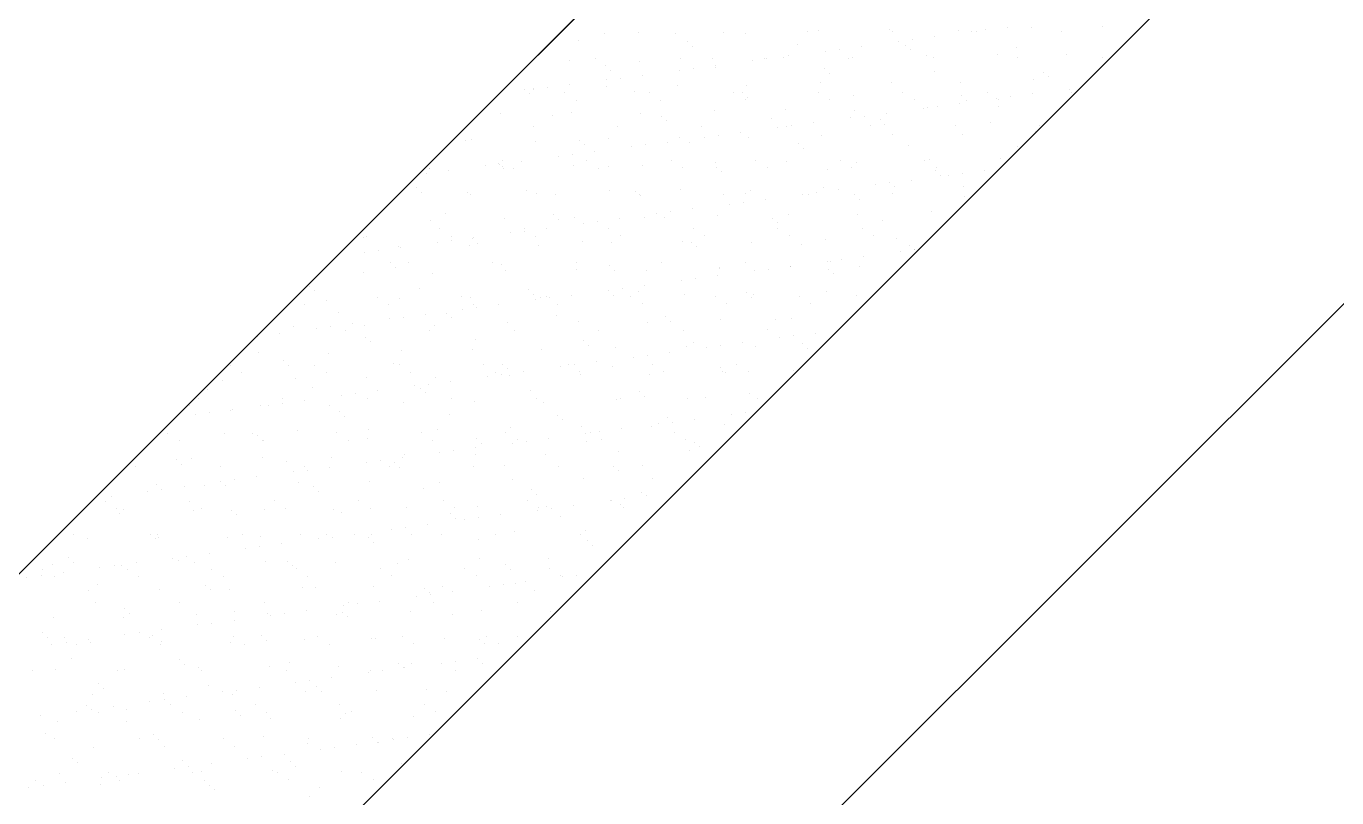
# Model space of a CAD drawing. Header units: millimetres. Extents: x 89805 to 1757503, y 48266 to 267832.
# Drawn here: x 954503.6 to 954987, y 129107.7 to 129392.4 of the extents above; entities that cross this region are included whole.
import ezdxf

# ---------------------------------------------------------------- set-up
doc = ezdxf.new("R2010")
doc.units = ezdxf.units.MM
doc.header["$LTSCALE"] = 1000
doc.layers.add('G-装饰造型轮廓线', color=3, linetype='Continuous')
doc.layers.add('WALL', color=111, linetype='Continuous')

msp = doc.modelspace()

# ---------------------------------------------------------------- linework, layer by layer
at = {"color": 8, "ltscale": 0.7}
for p, q in [((954717, 129389.53), (954717, 129389.53)), ((954729.58, 129390.18), (954729.58, 129390.18)), ((954743.17, 129389.87), (954743.17, 129389.87)), ((954760.72, 129390.23), (954760.72, 129390.23)), ((954768.75, 129389.74), (954768.75, 129389.74)), ((954791.86, 129390.29), (954791.86, 129390.29)), ((954795.76, 129390.72), (954795.76, 129390.72)), ((954821.94, 129391.05), (954821.94, 129391.05)), ((954823, 129390.35), (954823, 129390.35)), ((954847.52, 129390.93), (954847.52, 129390.93)), ((954852.29, 129390.3), (954852.29, 129390.3)), ((954854.14, 129390.4), (954854.14, 129390.4)), ((954857.5, 129390.99), (954857.5, 129390.99)), ((954865.63, 129392.06), (954865.63, 129392.06)), ((954874.53, 129391.9), (954874.53, 129391.9)), ((954885.28, 129390.46), (954885.28, 129390.46)), ((954900.7, 129392.23), (954900.7, 129392.23)), ((954707.42, 129387.01), (954707.42, 129387.01)), ((954747.43, 129386.67), (954747.43, 129386.67)), ((954749.28, 129384.98), (954749.28, 129384.98)), ((954788.04, 129385.78), (954788.04, 129385.78)), ((954811.79, 129384.97), (954811.79, 129384.97)), ((954825.37, 129386.76), (954825.37, 129386.76)), ((954828.05, 129385.44), (954828.05, 129385.44)), ((954830.58, 129387.44), (954830.58, 129387.44)), ((954838.71, 129388.51), (954838.71, 129388.51)), ((954868.66, 129384.56), (954868.66, 129384.56)), ((954704.1, 129379.64), (954704.1, 129379.64)), ((954713.62, 129380.45), (954713.62, 129380.45)), ((954729.68, 129379.52), (954729.68, 129379.52)), ((954744.76, 129380.5), (954744.76, 129380.5)), ((954756.69, 129380.49), (954756.69, 129380.49)), ((954771.54, 129379.67), (954771.54, 129379.67)), ((954775.9, 129380.56), (954775.9, 129380.56)), ((954776.74, 129380.36), (954776.74, 129380.36)), ((954782.87, 129380.82), (954782.87, 129380.82)), ((954784.87, 129381.43), (954784.87, 129381.43)), ((954798.45, 129383.22), (954798.45, 129383.22)), ((954803.66, 129383.9), (954803.66, 129383.9)), ((954807.04, 129380.62), (954807.04, 129380.62)), ((954808.45, 129380.7), (954808.45, 129380.7)), ((954829.89, 129383.75), (954829.89, 129383.75)), ((954835.46, 129381.67), (954835.46, 129381.67)), ((954838.18, 129380.67), (954838.18, 129380.67)), ((954861.64, 129382.01), (954861.64, 129382.01)), ((954869.32, 129380.73), (954869.32, 129380.73)), ((954887.22, 129381.89), (954887.22, 129381.89)), ((954900.46, 129380.79), (954900.46, 129380.79)), ((954717.37, 129377.89), (954717.37, 129377.89)), ((954719.21, 129376.2), (954719.21, 129376.2)), ((954744.62, 129376.13), (954744.62, 129376.13)), ((954749.82, 129376.81), (954749.82, 129376.81)), ((954757.95, 129377.88), (954757.95, 129377.88)), ((954757.98, 129377.01), (954757.98, 129377.01)), ((954797.99, 129376.66), (954797.99, 129376.66)), ((954799.83, 129374.97), (954799.83, 129374.97)), ((954838.59, 129375.78), (954838.59, 129375.78)), ((954878.61, 129375.44), (954878.61, 129375.44)), ((954695.99, 129369.73), (954695.99, 129369.73)), ((954704.12, 129370.8), (954704.12, 129370.8)), ((954717.63, 129370.26), (954717.63, 129370.26)), ((954717.7, 129372.58), (954717.7, 129372.58)), ((954722.91, 129373.27), (954722.91, 129373.27)), ((954731.04, 129374.34), (954731.04, 129374.34)), ((954743.8, 129370.6), (954743.8, 129370.6)), ((954769.38, 129370.48), (954769.38, 129370.48)), ((954796.39, 129371.45), (954796.39, 129371.45)), ((954822.57, 129371.78), (954822.57, 129371.78)), ((954848.15, 129371.66), (954848.15, 129371.66)), ((954875.16, 129372.63), (954875.16, 129372.63)), ((954880.45, 129373.75), (954880.45, 129373.75)), ((954687.31, 129369.11), (954687.31, 129369.11)), ((954689.15, 129367.43), (954689.15, 129367.43)), ((954690.62, 129369.29), (954690.62, 129369.29)), ((954690.78, 129369.04), (954690.78, 129369.04)), ((954702.29, 129367.76), (954702.29, 129367.76)), ((954706.51, 129365.08), (954706.51, 129365.08)), ((954727.91, 129368.23), (954727.91, 129368.23)), ((954733.44, 129367.82), (954733.44, 129367.82)), ((954737.65, 129365.13), (954737.65, 129365.13)), ((954764.58, 129367.88), (954764.58, 129367.88)), ((954767.93, 129367.89), (954767.93, 129367.89)), ((954768.79, 129365.19), (954768.79, 129365.19)), ((954769.77, 129366.2), (954769.77, 129366.2)), ((954795.72, 129367.93), (954795.72, 129367.93)), ((954799.93, 129365.25), (954799.93, 129365.25)), ((954808.53, 129367), (954808.53, 129367)), ((954826.86, 129367.99), (954826.86, 129367.99)), ((954831.08, 129365.3), (954831.08, 129365.3)), ((954848.55, 129366.66), (954848.55, 129366.66)), ((954850.39, 129364.97), (954850.39, 129364.97)), ((954858, 129368.05), (954858, 129368.05)), ((954861.51, 129365.63), (954861.51, 129365.63)), ((954862.22, 129365.36), (954862.22, 129365.36)), ((954866.72, 129366.31), (954866.72, 129366.31)), ((954874.85, 129367.38), (954874.85, 129367.38)), ((954888.43, 129369.17), (954888.43, 129369.17)), ((954889.14, 129368.1), (954889.14, 129368.1)), ((954678.56, 129360.04), (954678.56, 129360.04)), ((954704.73, 129360.37), (954704.73, 129360.37)), ((954730.31, 129360.25), (954730.31, 129360.25)), ((954757.32, 129361.22), (954757.32, 129361.22)), ((954783.5, 129361.56), (954783.5, 129361.56)), ((954809.08, 129361.43), (954809.08, 129361.43)), ((954821.01, 129360.29), (954821.01, 129360.29)), ((954834.59, 129362.08), (954834.59, 129362.08)), ((954836.09, 129362.41), (954836.09, 129362.41)), ((954839.8, 129362.77), (954839.8, 129362.77)), ((954847.93, 129363.84), (954847.93, 129363.84)), ((954862.27, 129362.74), (954862.27, 129362.74)), ((954690.55, 129355.35), (954690.55, 129355.35)), ((954697.85, 129359.45), (954697.85, 129359.45)), ((954721.69, 129355.41), (954721.69, 129355.41)), ((954737.87, 129359.11), (954737.87, 129359.11)), ((954739.71, 129357.42), (954739.71, 129357.42)), ((954752.83, 129355.46), (954752.83, 129355.46)), ((954778.47, 129358.23), (954778.47, 129358.23)), ((954783.97, 129355.52), (954783.97, 129355.52)), ((954785.96, 129355.68), (954785.96, 129355.68)), ((954794.09, 129356.75), (954794.09, 129356.75)), ((954807.67, 129358.54), (954807.67, 129358.54)), ((954812.88, 129359.22), (954812.88, 129359.22)), ((954815.12, 129355.58), (954815.12, 129355.58)), ((954818.49, 129357.88), (954818.49, 129357.88)), ((954820.33, 129356.19), (954820.33, 129356.19)), ((954846.26, 129355.63), (954846.26, 129355.63)), ((954859.09, 129357), (954859.09, 129357)), ((954877.4, 129355.69), (954877.4, 129355.69)), ((954667.79, 129350.68), (954667.79, 129350.68)), ((954707.81, 129350.33), (954707.81, 129350.33)), ((954718.26, 129351), (954718.26, 129351)), ((954744.43, 129351.33), (954744.43, 129351.33)), ((954753.84, 129351.45), (954753.84, 129351.45)), ((954759.04, 129352.14), (954759.04, 129352.14)), ((954767.17, 129353.21), (954767.17, 129353.21)), ((954770.01, 129351.21), (954770.01, 129351.21)), ((954780.76, 129354.99), (954780.76, 129354.99)), ((954797.02, 129352.18), (954797.02, 129352.18)), ((954823.2, 129352.51), (954823.2, 129352.51)), ((954848.78, 129352.39), (954848.78, 129352.39)), ((954875.79, 129353.36), (954875.79, 129353.36)), ((954665.67, 129350.15), (954665.67, 129350.15)), ((954691.25, 129350.02), (954691.25, 129350.02)), ((954709.65, 129348.64), (954709.65, 129348.64)), ((954713.34, 129346.12), (954713.34, 129346.12)), ((954726.92, 129347.91), (954726.92, 129347.91)), ((954732.13, 129348.59), (954732.13, 129348.59)), ((954740.26, 129349.66), (954740.26, 129349.66)), ((954748.41, 129349.45), (954748.41, 129349.45)), ((954788.43, 129349.1), (954788.43, 129349.1)), ((954790.27, 129347.42), (954790.27, 129347.42)), ((954829.03, 129348.22), (954829.03, 129348.22)), ((954869.04, 129347.88), (954869.04, 129347.88)), ((954673.09, 129340.82), (954673.09, 129340.82)), ((954677.75, 129341.56), (954677.75, 129341.56)), ((954678.29, 129341.5), (954678.29, 129341.5)), ((954679.19, 129340.77), (954679.19, 129340.77)), ((954679.23, 129342.67), (954679.23, 129342.67)), ((954686.42, 129342.57), (954686.42, 129342.57)), ((954700, 129344.36), (954700, 129344.36)), ((954705.21, 129345.05), (954705.21, 129345.05)), ((954705.36, 129341.1), (954705.36, 129341.1)), ((954710.37, 129342.72), (954710.37, 129342.72)), ((954718.35, 129340.67), (954718.35, 129340.67)), ((954730.94, 129340.98), (954730.94, 129340.98)), ((954741.51, 129342.78), (954741.51, 129342.78)), ((954757.95, 129341.95), (954757.95, 129341.95)), ((954772.65, 129342.84), (954772.65, 129342.84)), ((954784.13, 129342.29), (954784.13, 129342.29)), ((954803.79, 129342.89), (954803.79, 129342.89)), ((954809.71, 129342.17), (954809.71, 129342.17)), ((954834.94, 129342.95), (954834.94, 129342.95)), ((954836.72, 129343.14), (954836.72, 129343.14)), ((954862.9, 129343.47), (954862.9, 129343.47)), ((954651.37, 129337.96), (954651.37, 129337.96)), ((954652.18, 129339.8), (954652.18, 129339.8)), ((954652.3, 129339.92), (954652.3, 129339.92)), ((954659.5, 129339.03), (954659.5, 129339.03)), ((954679.59, 129339.87), (954679.59, 129339.87)), ((954683.45, 129339.98), (954683.45, 129339.98)), ((954714.59, 129340.04), (954714.59, 129340.04)), ((954745.73, 129340.09), (954745.73, 129340.09)), ((954758.36, 129340.33), (954758.36, 129340.33)), ((954760.21, 129338.64), (954760.21, 129338.64)), ((954776.87, 129340.15), (954776.87, 129340.15)), ((954798.97, 129339.44), (954798.97, 129339.44)), ((954808.01, 129340.21), (954808.01, 129340.21)), ((954838.98, 129339.1), (954838.98, 129339.1)), ((954839.15, 129340.26), (954839.15, 129340.26)), ((954840.83, 129337.41), (954840.83, 129337.41)), ((954843.81, 129337.4), (954843.81, 129337.4)), ((954849.02, 129338.09), (954849.02, 129338.09)), ((954857.15, 129339.16), (954857.15, 129339.16)), ((954647.68, 129332.78), (954647.68, 129332.78)), ((954649.53, 129331.09), (954649.53, 129331.09)), ((954688.29, 129331.9), (954688.29, 129331.9)), ((954718.89, 129331.73), (954718.89, 129331.73)), ((954728.3, 129331.55), (954728.3, 129331.55)), ((954745.06, 129332.06), (954745.06, 129332.06)), ((954770.64, 129331.94), (954770.64, 129331.94)), ((954795.18, 129331), (954795.18, 129331)), ((954797.65, 129332.91), (954797.65, 129332.91)), ((954803.31, 129332.07), (954803.31, 129332.07)), ((954816.89, 129333.86), (954816.89, 129333.86)), ((954822.1, 129334.55), (954822.1, 129334.55)), ((954823.83, 129333.25), (954823.83, 129333.25)), ((954830.23, 129335.62), (954830.23, 129335.62)), ((954849.41, 129333.12), (954849.41, 129333.12)), ((954666.3, 129330.88), (954666.3, 129330.88)), ((954667.49, 129330.25), (954667.49, 129330.25)), ((954691.88, 129330.75), (954691.88, 129330.75)), ((954698.63, 129330.31), (954698.63, 129330.31)), ((954729.77, 129330.37), (954729.77, 129330.37)), ((954730.15, 129329.86), (954730.15, 129329.86)), ((954760.91, 129330.42), (954760.91, 129330.42)), ((954763.06, 129326.77), (954763.06, 129326.77)), ((954768.26, 129327.46), (954768.26, 129327.46)), ((954768.91, 129330.67), (954768.91, 129330.67)), ((954776.39, 129328.53), (954776.39, 129328.53)), ((954789.98, 129330.32), (954789.98, 129330.32)), ((954792.05, 129330.48), (954792.05, 129330.48)), ((954808.92, 129330.32), (954808.92, 129330.32)), ((954810.76, 129328.63), (954810.76, 129328.63)), ((954823.19, 129330.54), (954823.19, 129330.54)), ((954849.53, 129329.44), (954849.53, 129329.44)), ((954658.23, 129323.12), (954658.23, 129323.12)), ((954679.82, 129321.5), (954679.82, 129321.5)), ((954698.24, 129322.77), (954698.24, 129322.77)), ((954705.99, 129321.84), (954705.99, 129321.84)), ((954722.56, 129321.44), (954722.56, 129321.44)), ((954731.57, 129321.71), (954731.57, 129321.71)), ((954736.14, 129323.23), (954736.14, 129323.23)), ((954738.85, 129321.89), (954738.85, 129321.89)), ((954741.35, 129323.91), (954741.35, 129323.91)), ((954749.48, 129324.98), (954749.48, 129324.98)), ((954758.58, 129322.69), (954758.58, 129322.69)), ((954778.86, 129321.55), (954778.86, 129321.55)), ((954784.76, 129323.02), (954784.76, 129323.02)), ((954810.34, 129322.9), (954810.34, 129322.9)), ((954837.35, 129323.87), (954837.35, 129323.87)), ((954652.81, 129320.53), (954652.81, 129320.53)), ((954656.16, 129317.57), (954656.16, 129317.57)), ((954687.3, 129317.63), (954687.3, 129317.63)), ((954687.51, 129316.83), (954687.51, 129316.83)), ((954695.64, 129317.9), (954695.64, 129317.9)), ((954700.08, 129321.09), (954700.08, 129321.09)), ((954709.22, 129319.68), (954709.22, 129319.68)), ((954714.43, 129320.37), (954714.43, 129320.37)), ((954718.45, 129317.68), (954718.45, 129317.68)), ((954749.59, 129317.74), (954749.59, 129317.74)), ((954780.7, 129319.86), (954780.7, 129319.86)), ((954780.73, 129317.8), (954780.73, 129317.8)), ((954811.87, 129317.85), (954811.87, 129317.85)), ((954819.46, 129320.66), (954819.46, 129320.66)), ((954628.17, 129314.34), (954628.17, 129314.34)), ((954629.24, 129314.83), (954629.24, 129314.83)), ((954655.39, 129312.6), (954655.39, 129312.6)), ((954660.38, 129314.88), (954660.38, 129314.88)), ((954660.59, 129313.28), (954660.59, 129313.28)), ((954666.93, 129311.61), (954666.93, 129311.61)), ((954668.18, 129314), (954668.18, 129314)), ((954668.72, 129314.35), (954668.72, 129314.35)), ((954670.02, 129312.31), (954670.02, 129312.31)), ((954682.31, 129316.14), (954682.31, 129316.14)), ((954691.52, 129314.94), (954691.52, 129314.94)), ((954708.78, 129313.11), (954708.78, 129313.11)), ((954719.52, 129312.46), (954719.52, 129312.46)), ((954722.66, 129315), (954722.66, 129315)), ((954745.69, 129312.79), (954745.69, 129312.79)), ((954748.8, 129312.77), (954748.8, 129312.77)), ((954753.8, 129315.05), (954753.8, 129315.05)), ((954771.27, 129312.67), (954771.27, 129312.67)), ((954784.95, 129315.11), (954784.95, 129315.11)), ((954789.4, 129311.89), (954789.4, 129311.89)), ((954798.28, 129313.64), (954798.28, 129313.64)), ((954816.09, 129315.17), (954816.09, 129315.17)), ((954824.46, 129313.98), (954824.46, 129313.98)), ((954628.47, 129309.05), (954628.47, 129309.05)), ((954633.68, 129309.74), (954633.68, 129309.74)), ((954640.75, 129311.28), (954640.75, 129311.28)), ((954641.81, 129310.81), (954641.81, 129310.81)), ((954692.51, 129311.49), (954692.51, 129311.49)), ((954750.64, 129311.08), (954750.64, 129311.08)), ((954812.53, 129307.39), (954812.53, 129307.39)), ((954826.11, 129309.18), (954826.11, 129309.18)), ((954829.42, 129311.54), (954829.42, 129311.54)), ((954831.26, 129309.85), (954831.26, 129309.85)), ((954831.32, 129309.87), (954831.32, 129309.87)), ((954638.12, 129305.22), (954638.12, 129305.22)), ((954639.96, 129303.53), (954639.96, 129303.53)), ((954644.42, 129305.15), (954644.42, 129305.15)), ((954675.56, 129305.21), (954675.56, 129305.21)), ((954678.72, 129304.34), (954678.72, 129304.34)), ((954680.45, 129302.23), (954680.45, 129302.23)), ((954706.62, 129302.57), (954706.62, 129302.57)), ((954706.7, 129305.27), (954706.7, 129305.27)), ((954718.74, 129303.99), (954718.74, 129303.99)), ((954720.58, 129302.3), (954720.58, 129302.3)), ((954732.2, 129302.44), (954732.2, 129302.44)), ((954737.84, 129305.32), (954737.84, 129305.32)), ((954759.21, 129303.42), (954759.21, 129303.42)), ((954759.34, 129303.11), (954759.34, 129303.11)), ((954768.99, 129305.38), (954768.99, 129305.38)), ((954772.28, 129302.09), (954772.28, 129302.09)), ((954777.48, 129302.78), (954777.48, 129302.78)), ((954785.39, 129303.75), (954785.39, 129303.75)), ((954785.61, 129303.85), (954785.61, 129303.85)), ((954799.2, 129305.64), (954799.2, 129305.64)), ((954799.36, 129302.77), (954799.36, 129302.77)), ((954800.13, 129305.44), (954800.13, 129305.44)), ((954804.4, 129306.32), (954804.4, 129306.32)), ((954810.97, 129303.63), (954810.97, 129303.63)), ((954627.86, 129301.38), (954627.86, 129301.38)), ((954653.44, 129301.26), (954653.44, 129301.26)), ((954745.36, 129298.55), (954745.36, 129298.55)), ((954750.57, 129299.24), (954750.57, 129299.24)), ((954758.7, 129300.31), (954758.7, 129300.31)), ((954801.2, 129301.08), (954801.2, 129301.08)), ((954608.06, 129296.44), (954608.06, 129296.44)), ((954609.9, 129294.76), (954609.9, 129294.76)), ((954633.1, 129292.47), (954633.1, 129292.47)), ((954648.66, 129295.56), (954648.66, 129295.56)), ((954664.24, 129292.53), (954664.24, 129292.53)), ((954667.56, 129292.34), (954667.56, 129292.34)), ((954688.68, 129295.22), (954688.68, 129295.22)), ((954690.52, 129293.53), (954690.52, 129293.53)), ((954695.38, 129292.58), (954695.38, 129292.58)), ((954704.86, 129293.22), (954704.86, 129293.22)), ((954718.44, 129295.01), (954718.44, 129295.01)), ((954720.15, 129293.19), (954720.15, 129293.19)), ((954723.65, 129295.69), (954723.65, 129295.69)), ((954726.52, 129292.64), (954726.52, 129292.64)), ((954729.28, 129294.33), (954729.28, 129294.33)), ((954731.78, 129296.76), (954731.78, 129296.76)), ((954746.32, 129293.53), (954746.32, 129293.53)), ((954757.66, 129292.7), (954757.66, 129292.7)), ((954769.3, 129293.99), (954769.3, 129293.99)), ((954771.14, 129292.3), (954771.14, 129292.3)), ((954771.9, 129293.4), (954771.9, 129293.4)), ((954788.81, 129292.75), (954788.81, 129292.75)), ((954798.91, 129294.38), (954798.91, 129294.38)), ((954809.9, 129293.1), (954809.9, 129293.1)), ((954606.17, 129289.73), (954606.17, 129289.73)), ((954614.37, 129291.03), (954614.37, 129291.03)), ((954637.32, 129289.79), (954637.32, 129289.79)), ((954641.38, 129292.01), (954641.38, 129292.01)), ((954664.61, 129287.92), (954664.61, 129287.92)), ((954668.46, 129289.84), (954668.46, 129289.84)), ((954669.81, 129288.6), (954669.81, 129288.6)), ((954677.94, 129289.68), (954677.94, 129289.68)), ((954691.53, 129291.46), (954691.53, 129291.46)), ((954693.14, 129292.22), (954693.14, 129292.22)), ((954696.73, 129292.15), (954696.73, 129292.15)), ((954699.6, 129289.9), (954699.6, 129289.9)), ((954730.74, 129289.95), (954730.74, 129289.95)), ((954761.88, 129290.01), (954761.88, 129290.01)), ((954793.02, 129290.07), (954793.02, 129290.07)), ((954618.6, 129286.78), (954618.6, 129286.78)), ((954624.11, 129282.59), (954624.11, 129282.59)), ((954637.69, 129284.38), (954637.69, 129284.38)), ((954642.9, 129285.06), (954642.9, 129285.06)), ((954651.03, 129286.13), (954651.03, 129286.13)), ((954658.62, 129286.44), (954658.62, 129286.44)), ((954660.46, 129284.75), (954660.46, 129284.75)), ((954681.08, 129282.96), (954681.08, 129282.96)), ((954699.22, 129285.56), (954699.22, 129285.56)), ((954707.25, 129283.3), (954707.25, 129283.3)), ((954732.83, 129283.18), (954732.83, 129283.18)), ((954739.23, 129285.21), (954739.23, 129285.21)), ((954741.08, 129283.52), (954741.08, 129283.52)), ((954759.84, 129284.15), (954759.84, 129284.15)), ((954779.84, 129284.33), (954779.84, 129284.33)), ((954786.02, 129284.48), (954786.02, 129284.48)), ((954589.06, 129277.97), (954589.06, 129277.97)), ((954597.19, 129279.04), (954597.19, 129279.04)), ((954602.31, 129281.78), (954602.31, 129281.78)), ((954610.77, 129280.83), (954610.77, 129280.83)), ((954615.98, 129281.52), (954615.98, 129281.52)), ((954621.35, 129280.06), (954621.35, 129280.06)), ((954628.49, 129282.11), (954628.49, 129282.11)), ((954652.5, 129280.11), (954652.5, 129280.11)), ((954654.07, 129281.99), (954654.07, 129281.99)), ((954683.64, 129280.17), (954683.64, 129280.17)), ((954714.78, 129280.23), (954714.78, 129280.23)), ((954745.92, 129280.28), (954745.92, 129280.28)), ((954777.06, 129280.34), (954777.06, 129280.34)), ((954786.7, 129278.1), (954786.7, 129278.1)), ((954794.83, 129279.17), (954794.83, 129279.17)), ((954628.55, 129277.66), (954628.55, 129277.66)), ((954630.4, 129275.97), (954630.4, 129275.97)), ((954668.19, 129273.07), (954668.19, 129273.07)), ((954669.16, 129276.78), (954669.16, 129276.78)), ((954693.77, 129272.95), (954693.77, 129272.95)), ((954709.17, 129276.44), (954709.17, 129276.44)), ((954711.02, 129274.75), (954711.02, 129274.75)), ((954720.78, 129273.92), (954720.78, 129273.92)), ((954746.95, 129274.26), (954746.95, 129274.26)), ((954749.78, 129275.55), (954749.78, 129275.55)), ((954754.58, 129273.87), (954754.58, 129273.87)), ((954759.79, 129274.56), (954759.79, 129274.56)), ((954767.92, 129275.63), (954767.92, 129275.63)), ((954772.53, 129274.13), (954772.53, 129274.13)), ((954781.5, 129277.42), (954781.5, 129277.42)), ((954789.79, 129275.21), (954789.79, 129275.21)), ((954791.64, 129273.52), (954791.64, 129273.52)), ((954589.42, 129271.89), (954589.42, 129271.89)), ((954598.49, 129268.89), (954598.49, 129268.89)), ((954615, 129271.77), (954615, 129271.77)), ((954642.01, 129272.74), (954642.01, 129272.74)), ((954714.08, 129268.54), (954714.08, 129268.54)), ((954727.66, 129270.33), (954727.66, 129270.33)), ((954732.87, 129271.01), (954732.87, 129271.01)), ((954741, 129272.09), (954741, 129272.09)), ((954578.89, 129267.32), (954578.89, 129267.32)), ((954583.11, 129264.63), (954583.11, 129264.63)), ((954600.34, 129267.2), (954600.34, 129267.2)), ((954610.03, 129267.37), (954610.03, 129267.37)), ((954614.25, 129264.69), (954614.25, 129264.69)), ((954639.1, 129268), (954639.1, 129268)), ((954641.17, 129267.43), (954641.17, 129267.43)), ((954645.39, 129264.74), (954645.39, 129264.74)), ((954672.32, 129267.49), (954672.32, 129267.49)), ((954673.83, 129263.24), (954673.83, 129263.24)), ((954676.53, 129264.8), (954676.53, 129264.8)), ((954679.03, 129263.93), (954679.03, 129263.93)), ((954679.11, 129267.66), (954679.11, 129267.66)), ((954680.95, 129265.97), (954680.95, 129265.97)), ((954681.71, 129263.7), (954681.71, 129263.7)), ((954687.16, 129265), (954687.16, 129265)), ((954700.75, 129266.79), (954700.75, 129266.79)), ((954703.46, 129267.54), (954703.46, 129267.54)), ((954705.95, 129267.47), (954705.95, 129267.47)), ((954707.67, 129264.86), (954707.67, 129264.86)), ((954707.88, 129264.03), (954707.88, 129264.03)), ((954719.72, 129266.77), (954719.72, 129266.77)), ((954733.46, 129263.91), (954733.46, 129263.91)), ((954734.6, 129267.6), (954734.6, 129267.6)), ((954738.82, 129264.91), (954738.82, 129264.91)), ((954759.73, 129266.43), (954759.73, 129266.43)), ((954760.47, 129264.88), (954760.47, 129264.88)), ((954761.57, 129264.74), (954761.57, 129264.74)), ((954765.74, 129267.66), (954765.74, 129267.66)), ((954769.96, 129264.97), (954769.96, 129264.97)), ((954786.65, 129265.21), (954786.65, 129265.21)), ((954570.27, 129258.42), (954570.27, 129258.42)), ((954575.93, 129261.54), (954575.93, 129261.54)), ((954602.94, 129262.51), (954602.94, 129262.51)), ((954609.04, 129259.23), (954609.04, 129259.23)), ((954629.12, 129262.85), (954629.12, 129262.85)), ((954646.91, 129259.7), (954646.91, 129259.7)), ((954649.05, 129258.88), (954649.05, 129258.88)), ((954652.12, 129260.38), (954652.12, 129260.38)), ((954654.7, 129262.72), (954654.7, 129262.72)), ((954660.25, 129261.45), (954660.25, 129261.45)), ((954567.15, 129254.9), (954567.15, 129254.9)), ((954598.29, 129254.96), (954598.29, 129254.96)), ((954606.41, 129254.37), (954606.41, 129254.37)), ((954619.99, 129256.15), (954619.99, 129256.15)), ((954625.2, 129256.84), (954625.2, 129256.84)), ((954629.43, 129255.02), (954629.43, 129255.02)), ((954633.33, 129257.91), (954633.33, 129257.91)), ((954650.89, 129257.19), (954650.89, 129257.19)), ((954660.57, 129255.07), (954660.57, 129255.07)), ((954668.82, 129253.8), (954668.82, 129253.8)), ((954689.65, 129258), (954689.65, 129258)), ((954691.71, 129255.13), (954691.71, 129255.13)), ((954694.4, 129253.68), (954694.4, 129253.68)), ((954721.41, 129254.65), (954721.41, 129254.65)), ((954722.86, 129255.19), (954722.86, 129255.19)), ((954729.67, 129257.65), (954729.67, 129257.65)), ((954731.51, 129255.96), (954731.51, 129255.96)), ((954747.58, 129254.99), (954747.58, 129254.99)), ((954754, 129255.24), (954754, 129255.24)), ((954770.27, 129256.77), (954770.27, 129256.77)), ((954773.16, 129254.87), (954773.16, 129254.87)), ((954563.87, 129252.29), (954563.87, 129252.29)), ((954566.16, 129249.07), (954566.16, 129249.07)), ((954571.36, 129249.75), (954571.36, 129249.75)), ((954578.97, 129250.45), (954578.97, 129250.45)), ((954579.49, 129250.82), (954579.49, 129250.82)), ((954590.05, 129252.62), (954590.05, 129252.62)), ((954593.07, 129252.61), (954593.07, 129252.61)), ((954598.28, 129253.3), (954598.28, 129253.3)), ((954615.63, 129252.5), (954615.63, 129252.5)), ((954618.99, 129250.1), (954618.99, 129250.1)), ((954642.64, 129253.47), (954642.64, 129253.47)), ((954659.59, 129249.22), (954659.59, 129249.22)), ((954699.61, 129248.88), (954699.61, 129248.88)), ((954763.8, 129249.2), (954763.8, 129249.2)), ((954769.01, 129249.88), (954769.01, 129249.88)), ((954620.83, 129248.42), (954620.83, 129248.42)), ((954682.34, 129244.43), (954682.34, 129244.43)), ((954701.45, 129247.19), (954701.45, 129247.19)), ((954708.51, 129244.76), (954708.51, 129244.76)), ((954734.09, 129244.64), (954734.09, 129244.64)), ((954736.88, 129245.65), (954736.88, 129245.65)), ((954740.21, 129247.99), (954740.21, 129247.99)), ((954742.09, 129246.34), (954742.09, 129246.34)), ((954750.22, 129247.41), (954750.22, 129247.41)), ((954761.1, 129245.61), (954761.1, 129245.61)), ((954555.83, 129242.22), (954555.83, 129242.22)), ((954560.04, 129239.53), (954560.04, 129239.53)), ((954576.56, 129242.27), (954576.56, 129242.27)), ((954586.97, 129242.28), (954586.97, 129242.28)), ((954588.93, 129241.33), (954588.93, 129241.33)), ((954590.77, 129239.64), (954590.77, 129239.64)), ((954591.18, 129239.59), (954591.18, 129239.59)), ((954603.57, 129243.24), (954603.57, 129243.24)), ((954618.11, 129242.33), (954618.11, 129242.33)), ((954622.33, 129239.65), (954622.33, 129239.65)), ((954629.53, 129240.44), (954629.53, 129240.44)), ((954629.75, 129243.58), (954629.75, 129243.58)), ((954649.25, 129242.39), (954649.25, 129242.39)), ((954653.47, 129239.7), (954653.47, 129239.7)), ((954655.33, 129243.46), (954655.33, 129243.46)), ((954669.55, 129240.1), (954669.55, 129240.1)), ((954680.39, 129242.45), (954680.39, 129242.45)), ((954684.61, 129239.76), (954684.61, 129239.76)), ((954688.25, 129239.25), (954688.25, 129239.25)), ((954696.38, 129240.32), (954696.38, 129240.32)), ((954709.97, 129242.11), (954709.97, 129242.11)), ((954710.15, 129239.22), (954710.15, 129239.22)), ((954711.53, 129242.5), (954711.53, 129242.5)), ((954715.17, 129242.79), (954715.17, 129242.79)), ((954715.75, 129239.82), (954715.75, 129239.82)), ((954723.3, 129243.86), (954723.3, 129243.86)), ((954742.68, 129242.56), (954742.68, 129242.56)), ((954746.89, 129239.87), (954746.89, 129239.87)), ((954656.13, 129235.02), (954656.13, 129235.02)), ((954661.34, 129235.71), (954661.34, 129235.71)), ((954669.45, 129234.54), (954669.45, 129234.54)), ((954669.47, 129236.78), (954669.47, 129236.78)), ((954671.39, 129238.41), (954671.39, 129238.41)), ((954683.05, 129238.56), (954683.05, 129238.56)), ((954695.03, 129234.41), (954695.03, 129234.41)), ((954722.04, 129235.39), (954722.04, 129235.39)), ((954748.21, 129235.72), (954748.21, 129235.72)), ((954750.17, 129238.87), (954750.17, 129238.87)), ((954752.01, 129237.18), (954752.01, 129237.18)), ((954544.08, 129229.81), (954544.08, 129229.81)), ((954558.87, 129232.55), (954558.87, 129232.55)), ((954560.71, 129230.86), (954560.71, 129230.86)), ((954564.5, 129233.02), (954564.5, 129233.02)), ((954575.22, 129229.86), (954575.22, 129229.86)), ((954590.68, 129233.35), (954590.68, 129233.35)), ((954599.47, 129231.67), (954599.47, 129231.67)), ((954606.37, 129229.92), (954606.37, 129229.92)), ((954615.63, 129229.69), (954615.63, 129229.69)), ((954616.26, 129233.23), (954616.26, 129233.23)), ((954629.21, 129231.48), (954629.21, 129231.48)), ((954634.42, 129232.16), (954634.42, 129232.16)), ((954637.51, 129229.98), (954637.51, 129229.98)), ((954639.49, 129231.32), (954639.49, 129231.32)), ((954641.33, 129229.63), (954641.33, 129229.63)), ((954642.55, 129233.23), (954642.55, 129233.23)), ((954643.27, 129234.2), (954643.27, 129234.2)), ((954668.65, 129230.03), (954668.65, 129230.03)), ((954680.09, 129230.44), (954680.09, 129230.44)), ((954699.79, 129230.09), (954699.79, 129230.09)), ((954720.1, 129230.1), (954720.1, 129230.1)), ((954730.93, 129230.14), (954730.93, 129230.14)), ((954580.58, 129225.07), (954580.58, 129225.07)), ((954588.71, 129226.14), (954588.71, 129226.14)), ((954602.29, 129227.93), (954602.29, 129227.93)), ((954607.5, 129228.62), (954607.5, 129228.62)), ((954682.97, 129225.16), (954682.97, 129225.16)), ((954709.14, 129225.49), (954709.14, 129225.49)), ((954721.95, 129228.41), (954721.95, 129228.41)), ((954734.72, 129225.37), (954734.72, 129225.37)), ((954548.46, 129220.85), (954548.46, 129220.85)), ((954551.61, 129223.13), (954551.61, 129223.13)), ((954553.66, 129221.53), (954553.66, 129221.53)), ((954561.79, 129222.6), (954561.79, 129222.6)), ((954569.41, 129222.89), (954569.41, 129222.89)), ((954575.38, 129224.39), (954575.38, 129224.39)), ((954577.19, 129223), (954577.19, 129223)), ((954604.2, 129223.98), (954604.2, 129223.98)), ((954609.42, 129222.55), (954609.42, 129222.55)), ((954611.27, 129220.86), (954611.27, 129220.86)), ((954630.38, 129224.31), (954630.38, 129224.31)), ((954650.03, 129221.66), (954650.03, 129221.66)), ((954655.96, 129224.19), (954655.96, 129224.19)), ((954690.04, 129221.32), (954690.04, 129221.32)), ((954730.65, 129220.43), (954730.65, 129220.43)), ((954532.76, 129217.12), (954532.76, 129217.12)), ((954534.88, 129219.06), (954534.88, 129219.06)), ((954563.9, 129217.18), (954563.9, 129217.18)), ((954595.04, 129217.24), (954595.04, 129217.24)), ((954626.19, 129217.29), (954626.19, 129217.29)), ((954643.9, 129214.93), (954643.9, 129214.93)), ((954657.33, 129217.35), (954657.33, 129217.35)), ((954670.08, 129215.27), (954670.08, 129215.27)), ((954688.47, 129217.41), (954688.47, 129217.41)), ((954691.89, 129219.63), (954691.89, 129219.63)), ((954695.66, 129215.15), (954695.66, 129215.15)), ((954705.6, 129215.64), (954705.6, 129215.64)), ((954719.19, 129217.43), (954719.19, 129217.43)), ((954719.61, 129217.46), (954719.61, 129217.46)), ((954722.67, 129216.12), (954722.67, 129216.12)), ((954724.39, 129218.12), (954724.39, 129218.12)), ((954732.52, 129219.19), (954732.52, 129219.19)), ((954536.98, 129214.44), (954536.98, 129214.44)), ((954538.12, 129212.78), (954538.12, 129212.78)), ((954539.35, 129214.11), (954539.35, 129214.11)), ((954565.13, 129213.75), (954565.13, 129213.75)), ((954568.12, 129214.49), (954568.12, 129214.49)), ((954579.36, 129213.77), (954579.36, 129213.77)), ((954581.21, 129212.08), (954581.21, 129212.08)), ((954591.31, 129214.08), (954591.31, 129214.08)), ((954599.26, 129214.55), (954599.26, 129214.55)), ((954616.89, 129213.96), (954616.89, 129213.96)), ((954619.97, 129212.89), (954619.97, 129212.89)), ((954630.4, 129214.61), (954630.4, 129214.61)), ((954659.98, 129212.54), (954659.98, 129212.54)), ((954661.54, 129214.66), (954661.54, 129214.66)), ((954661.83, 129210.85), (954661.83, 129210.85)), ((954665.35, 129210.34), (954665.35, 129210.34)), ((954670.56, 129211.03), (954670.56, 129211.03)), ((954678.69, 129212.1), (954678.69, 129212.1)), ((954692.27, 129213.89), (954692.27, 129213.89)), ((954692.69, 129214.72), (954692.69, 129214.72)), ((954697.47, 129214.57), (954697.47, 129214.57)), ((954700.59, 129211.66), (954700.59, 129211.66)), ((954723.83, 129214.78), (954723.83, 129214.78)), ((954638.43, 129206.8), (954638.43, 129206.8)), ((954643.64, 129207.48), (954643.64, 129207.48)), ((954651.77, 129208.55), (954651.77, 129208.55)), ((954683.6, 129205.89), (954683.6, 129205.89)), ((954709.77, 129206.23), (954709.77, 129206.23)), ((954521.02, 129204.71), (954521.02, 129204.71)), ((954526.07, 129203.52), (954526.07, 129203.52)), ((954549.3, 129204.99), (954549.3, 129204.99)), ((954551.14, 129203.3), (954551.14, 129203.3)), ((954552.16, 129204.76), (954552.16, 129204.76)), ((954552.24, 129203.86), (954552.24, 129203.86)), ((954577.82, 129203.73), (954577.82, 129203.73)), ((954583.3, 129204.82), (954583.3, 129204.82)), ((954589.91, 129204.11), (954589.91, 129204.11)), ((954597.93, 129201.47), (954597.93, 129201.47)), ((954604.83, 129204.71), (954604.83, 129204.71)), ((954611.51, 129203.26), (954611.51, 129203.26)), ((954614.44, 129204.88), (954614.44, 129204.88)), ((954616.72, 129203.94), (954616.72, 129203.94)), ((954624.85, 129205.01), (954624.85, 129205.01)), ((954629.92, 129203.77), (954629.92, 129203.77)), ((954631.01, 129205.04), (954631.01, 129205.04)), ((954631.76, 129202.08), (954631.76, 129202.08)), ((954645.58, 129204.93), (954645.58, 129204.93)), ((954656.59, 129204.92), (954656.59, 129204.92)), ((954670.52, 129202.88), (954670.52, 129202.88)), ((954676.73, 129204.99), (954676.73, 129204.99)), ((954707.87, 129205.05), (954707.87, 129205.05)), ((954710.54, 129202.54), (954710.54, 129202.54)), ((954712.38, 129200.85), (954712.38, 129200.85)), ((954519.24, 129196.22), (954519.24, 129196.22)), ((954557.68, 129196.17), (954557.68, 129196.17)), ((954562.88, 129196.85), (954562.88, 129196.85)), ((954571.01, 129197.92), (954571.01, 129197.92)), ((954584.6, 129199.71), (954584.6, 129199.71)), ((954589.8, 129200.4), (954589.8, 129200.4)), ((954644.53, 129195.67), (954644.53, 129195.67)), ((954670.71, 129196), (954670.71, 129196)), ((954696.29, 129195.88), (954696.29, 129195.88)), ((954509.7, 129192.02), (954509.7, 129192.02)), ((954513.17, 129193.63), (954513.17, 129193.63)), ((954517.18, 129190.84), (954517.18, 129190.84)), ((954521.08, 129194.53), (954521.08, 129194.53)), ((954530.76, 129192.62), (954530.76, 129192.62)), ((954535.97, 129193.31), (954535.97, 129193.31)), ((954538.75, 129193.51), (954538.75, 129193.51)), ((954540.84, 129192.08), (954540.84, 129192.08)), ((954544.1, 129194.38), (954544.1, 129194.38)), ((954559.84, 129195.33), (954559.84, 129195.33)), ((954565.76, 129194.48), (954565.76, 129194.48)), ((954571.98, 129192.14), (954571.98, 129192.14)), ((954591.94, 129194.82), (954591.94, 129194.82)), ((954599.86, 129194.99), (954599.86, 129194.99)), ((954601.7, 129193.3), (954601.7, 129193.3)), ((954603.12, 129192.19), (954603.12, 129192.19)), ((954617.52, 129194.69), (954617.52, 129194.69)), ((954634.26, 129192.25), (954634.26, 129192.25)), ((954640.46, 129194.1), (954640.46, 129194.1)), ((954665.4, 129192.31), (954665.4, 129192.31)), ((954680.48, 129193.76), (954680.48, 129193.76)), ((954682.32, 129192.07), (954682.32, 129192.07)), ((954696.54, 129192.36), (954696.54, 129192.36)), ((954503.84, 129189.08), (954503.84, 129189.08)), ((954509.05, 129189.77), (954509.05, 129189.77)), ((954513.91, 129189.34), (954513.91, 129189.34)), ((954529.78, 129186.56), (954529.78, 129186.56)), ((954545.05, 129189.39), (954545.05, 129189.39)), ((954569.8, 129186.21), (954569.8, 129186.21)), ((954576.2, 129189.45), (954576.2, 129189.45)), ((954607.34, 129189.51), (954607.34, 129189.51)), ((954638.48, 129189.56), (954638.48, 129189.56)), ((954669.62, 129189.62), (954669.62, 129189.62)), ((954679.78, 129186.35), (954679.78, 129186.35)), ((954684.23, 129186.62), (954684.23, 129186.62)), ((954687.91, 129187.42), (954687.91, 129187.42)), ((954700.76, 129189.68), (954700.76, 129189.68)), ((954701.49, 129189.21), (954701.49, 129189.21)), ((954706.69, 129189.89), (954706.69, 129189.89)), ((954526.7, 129184.26), (954526.7, 129184.26)), ((954552.87, 129184.59), (954552.87, 129184.59)), ((954571.64, 129184.52), (954571.64, 129184.52)), ((954578.45, 129184.47), (954578.45, 129184.47)), ((954605.46, 129185.44), (954605.46, 129185.44)), ((954610.4, 129185.33), (954610.4, 129185.33)), ((954631.64, 129185.77), (954631.64, 129185.77)), ((954647.65, 129182.12), (954647.65, 129182.12)), ((954650.42, 129184.98), (954650.42, 129184.98)), ((954652.26, 129183.29), (954652.26, 129183.29)), ((954652.86, 129182.81), (954652.86, 129182.81)), ((954657.22, 129185.65), (954657.22, 129185.65)), ((954660.99, 129183.88), (954660.99, 129183.88)), ((954674.57, 129185.67), (954674.57, 129185.67)), ((954691.02, 129184.1), (954691.02, 129184.1)), ((954529.09, 129179.67), (954529.09, 129179.67)), ((954539.74, 129177.43), (954539.74, 129177.43)), ((954560.24, 129179.72), (954560.24, 129179.72)), ((954580.34, 129176.55), (954580.34, 129176.55)), ((954591.38, 129179.78), (954591.38, 129179.78)), ((954607.15, 129176.79), (954607.15, 129176.79)), ((954620.73, 129178.58), (954620.73, 129178.58)), ((954622.52, 129179.84), (954622.52, 129179.84)), ((954625.94, 129179.26), (954625.94, 129179.26)), ((954634.07, 129180.33), (954634.07, 129180.33)), ((954645.16, 129176.4), (954645.16, 129176.4)), ((954653.66, 129179.89), (954653.66, 129179.89)), ((954671.34, 129176.73), (954671.34, 129176.73)), ((954684.8, 129179.95), (954684.8, 129179.95)), ((954696.92, 129176.61), (954696.92, 129176.61)), ((954513.8, 129174.36), (954513.8, 129174.36)), ((954539.38, 129174.24), (954539.38, 129174.24)), ((954541.58, 129175.75), (954541.58, 129175.75)), ((954566.39, 129175.21), (954566.39, 129175.21)), ((954566.9, 129171.49), (954566.9, 129171.49)), ((954572.1, 129172.18), (954572.1, 129172.18)), ((954580.23, 129173.25), (954580.23, 129173.25)), ((954592.57, 129175.55), (954592.57, 129175.55)), ((954593.82, 129175.03), (954593.82, 129175.03)), ((954599.02, 129175.72), (954599.02, 129175.72)), ((954618.15, 129175.42), (954618.15, 129175.42)), ((954620.36, 129176.21), (954620.36, 129176.21)), ((954622.2, 129174.52), (954622.2, 129174.52)), ((954660.96, 129175.32), (954660.96, 129175.32)), ((954509.68, 129168.66), (954509.68, 129168.66)), ((954511.52, 129166.97), (954511.52, 129166.97)), ((954517.77, 129166.98), (954517.77, 129166.98)), ((954539.98, 129167.95), (954539.98, 129167.95)), ((954545.19, 129168.63), (954545.19, 129168.63)), ((954548.91, 129167.04), (954548.91, 129167.04)), ((954550.28, 129167.77), (954550.28, 129167.77)), ((954553.32, 129169.7), (954553.32, 129169.7)), ((954580.06, 129167.1), (954580.06, 129167.1)), ((954590.29, 129167.43), (954590.29, 129167.43)), ((954611.2, 129167.15), (954611.2, 129167.15)), ((954642.34, 129167.21), (954642.34, 129167.21)), ((954673.48, 129167.27), (954673.48, 129167.27)), ((954684.86, 129167.36), (954684.86, 129167.36)), ((954513.06, 129164.4), (954513.06, 129164.4)), ((954518.27, 129165.09), (954518.27, 129165.09)), ((954521.99, 129164.3), (954521.99, 129164.3)), ((954526.4, 129166.16), (954526.4, 129166.16)), ((954527.33, 129164.99), (954527.33, 129164.99)), ((954553.13, 129164.35), (954553.13, 129164.35)), ((954553.5, 129165.32), (954553.5, 129165.32)), ((954579.08, 129165.2), (954579.08, 129165.2)), ((954584.27, 129164.41), (954584.27, 129164.41)), ((954592.14, 129165.74), (954592.14, 129165.74)), ((954606.09, 129166.17), (954606.09, 129166.17)), ((954615.41, 129164.47), (954615.41, 129164.47)), ((954630.9, 129166.55), (954630.9, 129166.55)), ((954632.27, 129166.51), (954632.27, 129166.51)), ((954646.56, 129164.52), (954646.56, 129164.52)), ((954657.85, 129166.38), (954657.85, 129166.38)), ((954670.91, 129166.2), (954670.91, 129166.2)), ((954672.76, 129164.51), (954672.76, 129164.51)), ((954677.7, 129164.58), (954677.7, 129164.58)), ((954520.22, 129159), (954520.22, 129159)), ((954560.23, 129158.65), (954560.23, 129158.65)), ((954562.08, 129156.96), (954562.08, 129156.96)), ((954600.84, 129157.77), (954600.84, 129157.77)), ((954640.85, 129157.43), (954640.85, 129157.43)), ((954645.79, 129157.13), (954645.79, 129157.13)), ((954656.87, 129157.44), (954656.87, 129157.44)), ((954662.08, 129158.13), (954662.08, 129158.13)), ((954670.21, 129159.2), (954670.21, 129159.2)), ((954671.97, 129157.46), (954671.97, 129157.46)), ((954506.03, 129154.57), (954506.03, 129154.57)), ((954514.43, 129155.09), (954514.43, 129155.09)), ((954537.17, 129154.63), (954537.17, 129154.63)), ((954540.01, 129154.97), (954540.01, 129154.97)), ((954567.02, 129155.94), (954567.02, 129155.94)), ((954568.31, 129154.68), (954568.31, 129154.68)), ((954593.2, 129156.28), (954593.2, 129156.28)), ((954599.45, 129154.74), (954599.45, 129154.74)), ((954616.37, 129152.11), (954616.37, 129152.11)), ((954618.78, 129156.16), (954618.78, 129156.16)), ((954629.95, 129153.9), (954629.95, 129153.9)), ((954630.59, 129154.8), (954630.59, 129154.8)), ((954635.16, 129154.59), (954635.16, 129154.59)), ((954642.7, 129155.74), (954642.7, 129155.74)), ((954643.29, 129155.66), (954643.29, 129155.66)), ((954661.74, 129154.85), (954661.74, 129154.85)), ((954530.17, 129149.88), (954530.17, 129149.88)), ((954532.02, 129148.19), (954532.02, 129148.19)), ((954570.78, 129148.99), (954570.78, 129148.99)), ((954581.32, 129147.5), (954581.32, 129147.5)), ((954589.45, 129148.57), (954589.45, 129148.57)), ((954603.04, 129150.36), (954603.04, 129150.36)), ((954608.24, 129151.04), (954608.24, 129151.04)), ((954610.79, 129148.65), (954610.79, 129148.65)), ((954632.9, 129147.24), (954632.9, 129147.24)), ((954651.39, 129147.76), (954651.39, 129147.76)), ((954527.96, 129145.72), (954527.96, 129145.72)), ((954549.2, 129143.27), (954549.2, 129143.27)), ((954554.13, 129146.05), (954554.13, 129146.05)), ((954554.41, 129143.95), (954554.41, 129143.95)), ((954562.54, 129145.02), (954562.54, 129145.02)), ((954576.12, 129146.81), (954576.12, 129146.81)), ((954579.71, 129145.93), (954579.71, 129145.93)), ((954606.72, 129146.9), (954606.72, 129146.9)), ((954612.63, 129146.96), (954612.63, 129146.96)), ((954658.48, 129147.11), (954658.48, 129147.11)), ((954508.7, 129137.94), (954508.7, 129137.94)), ((954522.28, 129139.72), (954522.28, 129139.72)), ((954525.85, 129141.94), (954525.85, 129141.94)), ((954527.49, 129140.41), (954527.49, 129140.41)), ((954530.07, 129139.26), (954530.07, 129139.26)), ((954535.62, 129141.48), (954535.62, 129141.48)), ((954540.71, 129140.22), (954540.71, 129140.22)), ((954556.99, 129142), (954556.99, 129142)), ((954561.21, 129139.31), (954561.21, 129139.31)), ((954580.73, 129139.87), (954580.73, 129139.87)), ((954582.57, 129138.18), (954582.57, 129138.18)), ((954588.13, 129142.06), (954588.13, 129142.06)), ((954592.35, 129139.37), (954592.35, 129139.37)), ((954619.27, 129142.11), (954619.27, 129142.11)), ((954621.33, 129138.99), (954621.33, 129138.99)), ((954623.49, 129139.43), (954623.49, 129139.43)), ((954646.42, 129137.86), (954646.42, 129137.86)), ((954650.41, 129142.17), (954650.41, 129142.17)), ((954654.63, 129139.48), (954654.63, 129139.48)), ((954661.35, 129138.64), (954661.35, 129138.64)), ((954515.06, 129135.83), (954515.06, 129135.83)), ((954540.64, 129135.7), (954540.64, 129135.7)), ((954567.65, 129136.68), (954567.65, 129136.68)), ((954593.83, 129137.01), (954593.83, 129137.01)), ((954619.41, 129136.89), (954619.41, 129136.89)), ((954510.65, 129131.44), (954510.65, 129131.44)), ((954514.11, 129129.53), (954514.11, 129129.53)), ((954545.25, 129129.58), (954545.25, 129129.58)), ((954550.67, 129131.1), (954550.67, 129131.1)), ((954552.51, 129129.41), (954552.51, 129129.41)), ((954576.39, 129129.64), (954576.39, 129129.64)), ((954591.27, 129130.21), (954591.27, 129130.21)), ((954607.53, 129129.7), (954607.53, 129129.7)), ((954631.29, 129129.87), (954631.29, 129129.87)), ((954633.13, 129128.18), (954633.13, 129128.18)), ((954633.53, 129127.97), (954633.53, 129127.97)), ((954638.67, 129129.75), (954638.67, 129129.75)), ((954639.17, 129129.22), (954639.17, 129129.22)), ((954644.38, 129129.91), (954644.38, 129129.91)), ((954652.51, 129130.98), (954652.51, 129130.98)), ((954528.59, 129126.45), (954528.59, 129126.45)), ((954554.76, 129126.78), (954554.76, 129126.78)), ((954580.34, 129126.66), (954580.34, 129126.66)), ((954598.67, 129123.89), (954598.67, 129123.89)), ((954607.35, 129127.63), (954607.35, 129127.63)), ((954612.26, 129125.68), (954612.26, 129125.68)), ((954617.46, 129126.36), (954617.46, 129126.36)), ((954625.59, 129127.43), (954625.59, 129127.43)), ((954520.61, 129122.32), (954520.61, 129122.32)), ((954522.45, 129120.63), (954522.45, 129120.63)), ((954558.42, 129118.59), (954558.42, 129118.59)), ((954561.21, 129121.43), (954561.21, 129121.43)), ((954563.63, 129119.28), (954563.63, 129119.28)), ((954571.76, 129120.35), (954571.76, 129120.35)), ((954585.34, 129122.13), (954585.34, 129122.13)), ((954590.54, 129122.82), (954590.54, 129122.82)), ((954601.23, 129121.09), (954601.23, 129121.09)), ((954603.07, 129119.4), (954603.07, 129119.4)), ((954641.83, 129120.21), (954641.83, 129120.21)), ((954507, 129114.16), (954507, 129114.16)), ((954515.69, 129116.56), (954515.69, 129116.56)), ((954531.5, 129115.05), (954531.5, 129115.05)), ((954533.93, 129116.9), (954533.93, 129116.9)), ((954536.71, 129115.73), (954536.71, 129115.73)), ((954538.14, 129114.21), (954538.14, 129114.21)), ((954541.27, 129116.44), (954541.27, 129116.44)), ((954544.84, 129116.8), (954544.84, 129116.8)), ((954565.07, 129116.96), (954565.07, 129116.96)), ((954568.28, 129117.41), (954568.28, 129117.41)), ((954569.28, 129114.27), (954569.28, 129114.27)), ((954594.46, 129117.74), (954594.46, 129117.74)), ((954596.21, 129117.01), (954596.21, 129117.01)), ((954600.42, 129114.33), (954600.42, 129114.33)), ((954620.04, 129117.62), (954620.04, 129117.62)), ((954627.35, 129117.07), (954627.35, 129117.07)), ((954631.57, 129114.38), (954631.57, 129114.38)), ((954504.59, 129111.5), (954504.59, 129111.5)), ((954509.79, 129112.19), (954509.79, 129112.19)), ((954517.92, 129113.26), (954517.92, 129113.26)), ((954531.15, 129112.66), (954531.15, 129112.66)), ((954571.16, 129112.31), (954571.16, 129112.31)), ((954573.01, 129110.63), (954573.01, 129110.63)), ((954611.77, 129111.43), (954611.77, 129111.43)), ((954607.98, 129108.37), (954607.98, 129108.37))]:
    msp.add_line(p, q, dxfattribs=at)
at = {"color": 3, "ltscale": 0.7}
msp.add_lwpolyline([(954986.89, 129676.28), (950842.57, 125532.01), (950948.63, 125425.94), (955199.02, 129676.28)], dxfattribs=at)
at = {"layer": 'G-装饰造型轮廓线', "color": 7, "ltscale": 0.7}
msp.add_lwpolyline([(955375.8, 129676.28), (951037.02, 125337.55), (950842.57, 125532.01)], dxfattribs=at)
at = {"layer": 'WALL', "color": 4, "ltscale": 0.7}
msp.add_lwpolyline([(950837.02, 125526.46), (954986.89, 129676.28)], dxfattribs=at)
msp.add_lwpolyline([(950837.02, 125526.46), (954986.89, 129676.28)], dxfattribs=at)

doc.saveas('drawing.dxf')
